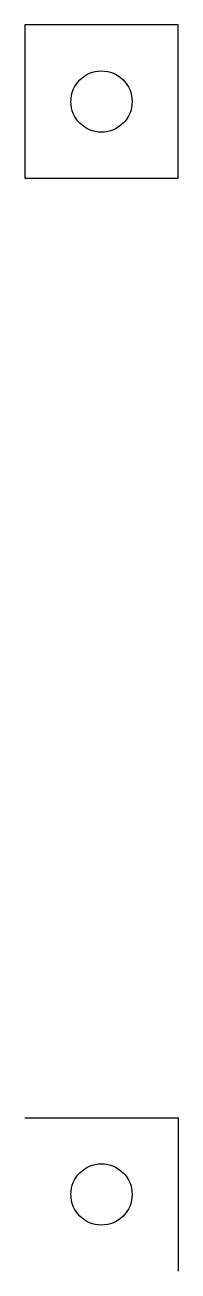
# Model space of a CAD drawing. Header units: millimetres. Extents: x 0 to 10, y 0 to 81.3.
import ezdxf

# ---------------------------------------------------------------- set-up
doc = ezdxf.new("R2010")
doc.units = ezdxf.units.MM
doc.layers.get('0').update_dxf_attribs({"linetype": 'CONTINUOUS'})

msp = doc.modelspace()

# ---------------------------------------------------------------- linework, layer by layer
for p, q in [((0, 10), (10, 10)), ((10, 10), (10, 0))]:
    msp.add_line(p, q)
msp.add_lwpolyline([(0, 81.3), (0, 71.3), (10, 71.3), (10, 81.3)], close=True)
for centre in [(5, 76.3), (5, 5)]:
    msp.add_circle(centre, 2)

doc.saveas('drawing.dxf')
